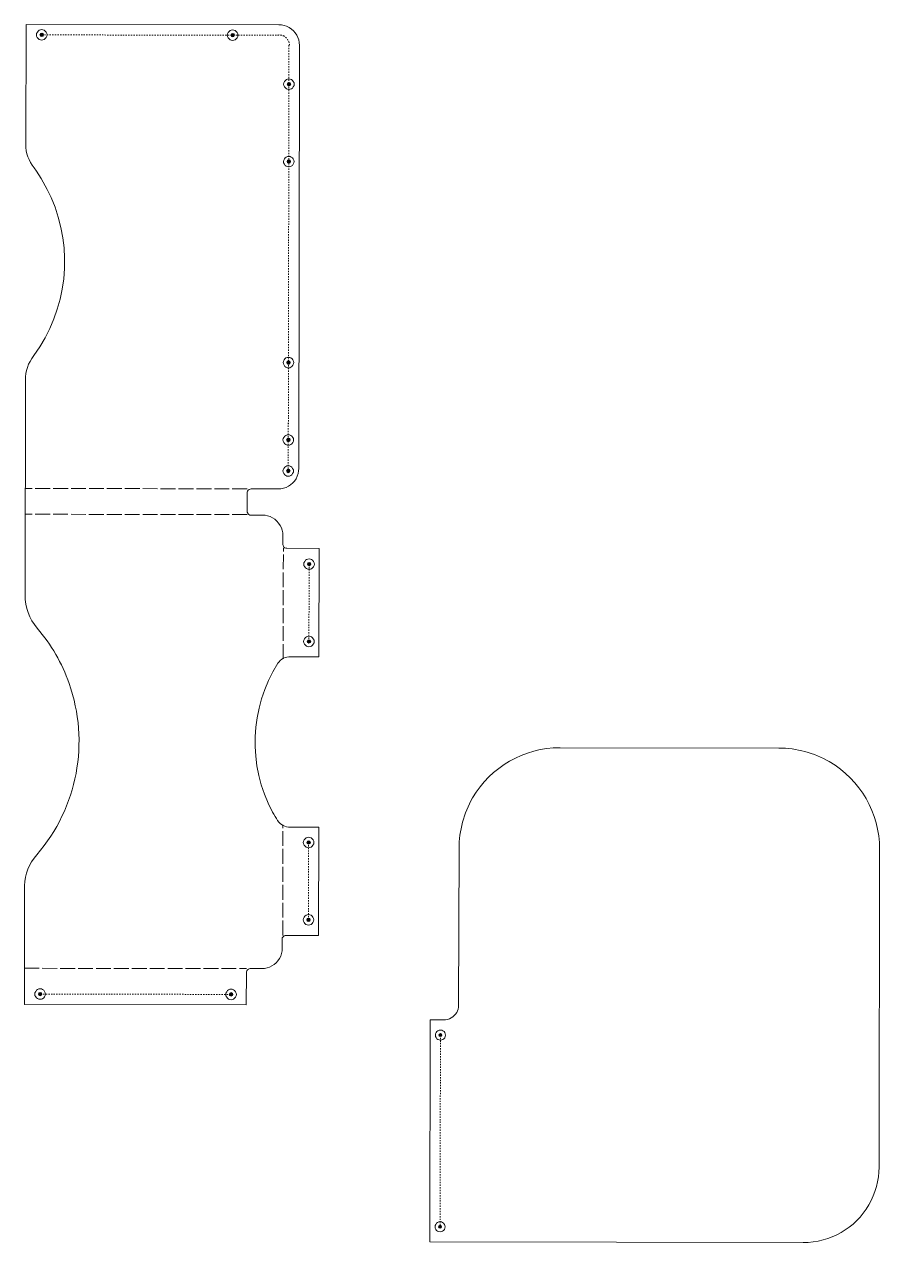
# Model space of a CAD drawing. Header units: millimetres. Extents: x 4 to 393, y -292 to -9.
# Drawn here: x 226.9 to 392.7, y -247.3 to -11.3 of the extents above; entities that cross this region are included whole.
import ezdxf

# ---------------------------------------------------------------- set-up
doc = ezdxf.new("R2010")
doc.units = ezdxf.units.MM
doc.header["$MEASUREMENT"] = 0
for name, pattern in [('AI-Linetype-0', [3.471333, 2.878666, -0.592667]), ('AI-Linetype-1', [3.471333, 2.878666, -0.592667]), ('AI-Linetype-10', [0.508, 0.254, -0.254]), ('AI-Linetype-11', [0.508, 0.254, -0.254]), ('AI-Linetype-12', [0.508, 0.254, -0.254]), ('AI-Linetype-18', [0.508, 0.254, -0.254]), ('AI-Linetype-2', [3.471333, 2.878666, -0.592667]), ('AI-Linetype-25', [0.508, 0.254, -0.254]), ('AI-Linetype-3', [0.508, 0.254, -0.254]), ('AI-Linetype-4', [3.471333, 2.878666, -0.592667]), ('AI-Linetype-5', [3.471333, 2.878666, -0.592667]), ('AI-Linetype-6', [0.508, 0.254, -0.254]), ('AI-Linetype-7', [0.508, 0.254, -0.254]), ('AI-Linetype-8', [0.508, 0.254, -0.254]), ('AI-Linetype-9', [0.508, 0.254, -0.254])]:
    doc.linetypes.add(name, pattern=pattern)
doc.layers.add('レイヤー 1', color=7, linetype='Continuous', lineweight=0)

msp = doc.modelspace()

# ---------------------------------------------------------------- hatches: boundary and pattern name
at = {"layer": 'レイヤー 1', "true_color": 0x000000, "transparency": 33554687}
h = msp.add_hatch(color=18, dxfattribs=at)
edge = h.paths.add_edge_path()
edge.add_spline(control_points=[(230.27, -13.63), (230.53, -13.63), (230.61, -13.47), (230.61, -13.3), (230.61, -13.04), (230.53, -12.96), (230.27, -12.96), (230.1, -12.96), (229.93, -13.04), (229.93, -13.29), (229.93, -13.46), (230.1, -13.63), (230.27, -13.63)], knot_values=[0, 0, 0, 0, 1, 1, 1, 2, 2, 2, 3, 3, 3, 4, 4, 4, 4], degree=3, periodic=0)
edge.add_line((230.27, -13.63), (230.27, -13.63))
h = msp.add_hatch(color=18, dxfattribs=at)
edge = h.paths.add_edge_path()
edge.add_spline(control_points=[(267.27, -13.7), (267.52, -13.7), (267.61, -13.53), (267.61, -13.36), (267.61, -13.1), (267.53, -13.02), (267.27, -13.02), (267.1, -13.02), (266.93, -13.1), (266.93, -13.36), (266.93, -13.53), (267.1, -13.7), (267.27, -13.7)], knot_values=[0, 0, 0, 0, 1, 1, 1, 2, 2, 2, 3, 3, 3, 4, 4, 4, 4], degree=3, periodic=0)
edge.add_line((267.27, -13.7), (267.27, -13.7))
h = msp.add_hatch(color=18, dxfattribs=at)
edge = h.paths.add_edge_path()
edge.add_spline(control_points=[(278.18, -23.2), (278.43, -23.2), (278.52, -23.03), (278.52, -22.86), (278.52, -22.6), (278.43, -22.52), (278.18, -22.52), (278.01, -22.52), (277.84, -22.6), (277.84, -22.86), (277.84, -23.03), (278.01, -23.2), (278.18, -23.2)], knot_values=[0, 0, 0, 0, 1, 1, 1, 2, 2, 2, 3, 3, 3, 4, 4, 4, 4], degree=3, periodic=0)
edge.add_line((278.18, -23.2), (278.18, -23.2))
h = msp.add_hatch(color=18, dxfattribs=at)
edge = h.paths.add_edge_path()
edge.add_spline(control_points=[(278.15, -38.18), (278.41, -38.18), (278.49, -38.01), (278.49, -37.84), (278.49, -37.59), (278.41, -37.51), (278.15, -37.51), (277.98, -37.5), (277.81, -37.59), (277.81, -37.84), (277.81, -38.01), (277.98, -38.18), (278.15, -38.18)], knot_values=[0, 0, 0, 0, 1, 1, 1, 2, 2, 2, 3, 3, 3, 4, 4, 4, 4], degree=3, periodic=0)
edge.add_line((278.15, -38.18), (278.15, -38.18))
h = msp.add_hatch(color=18, dxfattribs=at)
edge = h.paths.add_edge_path()
edge.add_spline(control_points=[(278.09, -77.13), (278.34, -77.13), (278.43, -76.96), (278.43, -76.79), (278.43, -76.54), (278.34, -76.45), (278.09, -76.45), (277.92, -76.45), (277.75, -76.54), (277.75, -76.79), (277.75, -76.96), (277.92, -77.13), (278.09, -77.13)], knot_values=[0, 0, 0, 0, 1, 1, 1, 2, 2, 2, 3, 3, 3, 4, 4, 4, 4], degree=3, periodic=0)
edge.add_line((278.09, -77.13), (278.09, -77.13))
h = msp.add_hatch(color=18, dxfattribs=at)
edge = h.paths.add_edge_path()
edge.add_spline(control_points=[(278.06, -92.11), (278.32, -92.12), (278.4, -91.95), (278.4, -91.78), (278.4, -91.52), (278.32, -91.44), (278.06, -91.44), (277.89, -91.44), (277.72, -91.52), (277.72, -91.78), (277.72, -91.94), (277.89, -92.11), (278.06, -92.11)], knot_values=[0, 0, 0, 0, 1, 1, 1, 2, 2, 2, 3, 3, 3, 4, 4, 4, 4], degree=3, periodic=0)
edge.add_line((278.06, -92.11), (278.06, -92.11))
h = msp.add_hatch(color=18, dxfattribs=at)
edge = h.paths.add_edge_path()
edge.add_spline(control_points=[(278.05, -98.13), (278.31, -98.13), (278.39, -97.96), (278.39, -97.79), (278.39, -97.53), (278.31, -97.45), (278.05, -97.45), (277.88, -97.45), (277.71, -97.53), (277.71, -97.79), (277.71, -97.96), (277.88, -98.13), (278.05, -98.13)], knot_values=[0, 0, 0, 0, 1, 1, 1, 2, 2, 2, 3, 3, 3, 4, 4, 4, 4], degree=3, periodic=0)
edge.add_line((278.05, -98.13), (278.05, -98.13))
h = msp.add_hatch(color=18, dxfattribs=at)
edge = h.paths.add_edge_path()
edge.add_spline(control_points=[(282.09, -116.17), (282.34, -116.17), (282.43, -116), (282.43, -115.83), (282.43, -115.57), (282.34, -115.49), (282.09, -115.49), (281.92, -115.49), (281.75, -115.57), (281.75, -115.83), (281.75, -116), (281.92, -116.17), (282.09, -116.17)], knot_values=[0, 0, 0, 0, 1, 1, 1, 2, 2, 2, 3, 3, 3, 4, 4, 4, 4], degree=3, periodic=0)
edge.add_line((282.09, -116.17), (282.09, -116.17))
h = msp.add_hatch(color=18, dxfattribs=at)
edge = h.paths.add_edge_path()
edge.add_spline(control_points=[(282.06, -131.15), (282.32, -131.15), (282.4, -130.98), (282.4, -130.81), (282.4, -130.56), (282.32, -130.48), (282.06, -130.48), (281.89, -130.48), (281.72, -130.56), (281.72, -130.81), (281.72, -130.98), (281.89, -131.15), (282.06, -131.15)], knot_values=[0, 0, 0, 0, 1, 1, 1, 2, 2, 2, 3, 3, 3, 4, 4, 4, 4], degree=3, periodic=0)
edge.add_line((282.06, -131.15), (282.06, -131.15))
h = msp.add_hatch(color=18, dxfattribs=at)
edge = h.paths.add_edge_path()
edge.add_spline(control_points=[(282, -170.1), (282.25, -170.1), (282.34, -169.93), (282.34, -169.76), (282.34, -169.51), (282.25, -169.42), (282, -169.42), (281.83, -169.42), (281.66, -169.51), (281.66, -169.76), (281.66, -169.93), (281.83, -170.1), (282, -170.1)], knot_values=[0, 0, 0, 0, 1, 1, 1, 2, 2, 2, 3, 3, 3, 4, 4, 4, 4], degree=3, periodic=0)
edge.add_line((282, -170.1), (282, -170.1))
h = msp.add_hatch(color=18, dxfattribs=at)
edge = h.paths.add_edge_path()
edge.add_spline(control_points=[(281.97, -185.09), (282.23, -185.09), (282.31, -184.92), (282.31, -184.75), (282.31, -184.49), (282.23, -184.41), (281.97, -184.41), (281.8, -184.41), (281.63, -184.49), (281.63, -184.75), (281.63, -184.92), (281.8, -185.09), (281.97, -185.09)], knot_values=[0, 0, 0, 0, 1, 1, 1, 2, 2, 2, 3, 3, 3, 4, 4, 4, 4], degree=3, periodic=0)
edge.add_line((281.97, -185.09), (281.97, -185.09))
h = msp.add_hatch(color=18, dxfattribs=at)
edge = h.paths.add_edge_path()
edge.add_spline(control_points=[(229.96, -199.48), (230.22, -199.48), (230.3, -199.31), (230.3, -199.14), (230.3, -198.89), (230.22, -198.8), (229.96, -198.8), (229.79, -198.8), (229.63, -198.88), (229.62, -199.14), (229.62, -199.31), (229.79, -199.48), (229.96, -199.48)], knot_values=[0, 0, 0, 0, 1, 1, 1, 2, 2, 2, 3, 3, 3, 4, 4, 4, 4], degree=3, periodic=0)
edge.add_line((229.96, -199.48), (229.96, -199.48))
h = msp.add_hatch(color=18, dxfattribs=at)
edge = h.paths.add_edge_path()
edge.add_spline(control_points=[(266.96, -199.54), (267.22, -199.54), (267.3, -199.37), (267.3, -199.2), (267.3, -198.95), (267.22, -198.86), (266.96, -198.86), (266.79, -198.86), (266.62, -198.95), (266.62, -199.2), (266.62, -199.37), (266.79, -199.54), (266.96, -199.54)], knot_values=[0, 0, 0, 0, 1, 1, 1, 2, 2, 2, 3, 3, 3, 4, 4, 4, 4], degree=3, periodic=0)
edge.add_line((266.96, -199.54), (266.96, -199.54))
h = msp.add_hatch(color=18, dxfattribs=at)
edge = h.paths.add_edge_path()
edge.add_spline(control_points=[(307.54, -207.38), (307.71, -207.38), (307.83, -207.23), (307.83, -207.09), (307.83, -206.92), (307.71, -206.8), (307.54, -206.8), (307.4, -206.8), (307.25, -206.92), (307.25, -207.09), (307.25, -207.23), (307.4, -207.38), (307.54, -207.38)], knot_values=[0, 0, 0, 0, 1, 1, 1, 2, 2, 2, 3, 3, 3, 4, 4, 4, 4], degree=3, periodic=0)
edge.add_line((307.54, -207.38), (307.54, -207.38))
h = msp.add_hatch(color=18, dxfattribs=at)
edge = h.paths.add_edge_path()
edge.add_spline(control_points=[(307.48, -244.51), (307.64, -244.51), (307.77, -244.37), (307.77, -244.22), (307.77, -244.06), (307.64, -243.93), (307.48, -243.93), (307.33, -243.93), (307.19, -244.06), (307.19, -244.22), (307.19, -244.37), (307.33, -244.51), (307.48, -244.51)], knot_values=[0, 0, 0, 0, 1, 1, 1, 2, 2, 2, 3, 3, 3, 4, 4, 4, 4], degree=3, periodic=0)
edge.add_line((307.48, -244.51), (307.48, -244.51))

# ---------------------------------------------------------------- linework, layer by layer
at = {"layer": 'レイヤー 1', "color": 8, "linetype": 'AI-Linetype-10', "lineweight": 9, "true_color": 0x808080}
msp.add_line((276.25, -13.37), (230.27, -13.3), dxfattribs=at)
at = {"layer": 'レイヤー 1', "color": 8, "linetype": 'AI-Linetype-11', "lineweight": 9, "true_color": 0x808080}
msp.add_line((278.19, -15.32), (278.05, -97.79), dxfattribs=at)
at = {"layer": 'レイヤー 1', "color": 8, "linetype": 'AI-Linetype-12', "lineweight": 9, "true_color": 0x808080}
msp.add_line((278.06, -91.78), (278.09, -76.79), dxfattribs=at)
at = {"layer": 'レイヤー 1', "color": 18, "lineweight": 9, "true_color": 0x000000}
msp.add_line((227.08, -98.04), (227.08, -98.04), dxfattribs=at)
at = {"layer": 'レイヤー 1', "color": 8, "linetype": 'AI-Linetype-1', "lineweight": 9, "true_color": 0x808080}
msp.add_line((270.09, -101.25), (227.08, -101.17), dxfattribs=at)
at = {"layer": 'レイヤー 1', "color": 8, "linetype": 'AI-Linetype-0', "lineweight": 9, "true_color": 0x808080}
msp.add_line((270.08, -106.24), (227.07, -106.17), dxfattribs=at)
at = {"layer": 'レイヤー 1', "color": 8, "linetype": 'AI-Linetype-5', "lineweight": 9, "true_color": 0x808080}
msp.add_line((277.06, -134.19), (277.1, -112.77), dxfattribs=at)
at = {"layer": 'レイヤー 1', "color": 8, "linetype": 'AI-Linetype-7', "lineweight": 9, "true_color": 0x808080}
msp.add_line((282.06, -130.81), (282.09, -115.83), dxfattribs=at)
at = {"layer": 'レイヤー 1', "color": 8, "linetype": 'AI-Linetype-4', "lineweight": 9, "true_color": 0x808080}
msp.add_line((276.97, -187.79), (277.01, -166.37), dxfattribs=at)
at = {"layer": 'レイヤー 1', "color": 8, "linetype": 'AI-Linetype-6', "lineweight": 9, "true_color": 0x808080}
msp.add_line((281.97, -184.75), (282, -169.76), dxfattribs=at)
at = {"layer": 'レイヤー 1', "color": 8, "linetype": 'AI-Linetype-2', "lineweight": 9, "true_color": 0x808080}
msp.add_line((226.92, -194.14), (269.93, -194.21), dxfattribs=at)
at = {"layer": 'レイヤー 1', "color": 8, "linetype": 'AI-Linetype-3', "lineweight": 9, "true_color": 0x808080}
msp.add_line((230.05, -199.14), (266.96, -199.2), dxfattribs=at)
at = {"layer": 'レイヤー 1', "color": 8, "linetype": 'AI-Linetype-25', "lineweight": 5, "true_color": 0x808080}
msp.add_line((307.54, -207.09), (307.48, -244.22), dxfattribs=at)
at = {"layer": 'レイヤー 1', "color": 8, "linetype": 'AI-Linetype-18', "lineweight": 9, "true_color": 0x808080}
msp.add_lwpolyline([(313.13, -204.71)], dxfattribs=at)
at = {"layer": 'レイヤー 1', "color": 18, "lineweight": 9, "true_color": 0x000000}
msp.add_lwpolyline([(315.17, -204.71)], dxfattribs=at)
at = {"layer": 'レイヤー 1', "color": 18, "lineweight": 5, "true_color": 0x000000}
msp.add_circle((307.54, -207.09), 0.29, dxfattribs=at)
at = {"layer": 'レイヤー 1', "color": 18, "lineweight": 9, "true_color": 0x000000}
msp.add_ellipse((230.27, -13.3), major_axis=(0.001, 0.339), ratio=0.999991, dxfattribs=at)
for points, knots in [([(227.19, -34.54), (227.19, -34.54), (227.23, -11.26), (227.23, -11.26), (227.23, -11.26), (276.25, -11.34), (276.25, -11.34), (276.93, -11.34), (277.6, -11.51), (278.2, -11.85)], [0, 0, 0, 0, 1, 1, 1, 2, 2, 2, 3, 3, 3, 3]), ([(267.27, -13.7), (267.52, -13.7), (267.61, -13.53), (267.61, -13.36), (267.61, -13.1), (267.53, -13.02), (267.27, -13.02), (267.1, -13.02), (266.93, -13.1), (266.93, -13.36), (266.93, -13.53), (267.1, -13.7), (267.27, -13.7)], [0, 0, 0, 0, 1, 1, 1, 2, 2, 2, 3, 3, 3, 4, 4, 4, 4]), ([(278.2, -11.85), (279.46, -12.62), (280.22, -13.89), (280.22, -15.33), (280.22, -15.33), (280.09, -97.28), (280.09, -97.28), (280.08, -97.96), (279.91, -98.64), (279.57, -99.31)], [0, 0, 0, 0, 1, 1, 1, 2, 2, 2, 3, 3, 3, 3]), ([(278.18, -23.2), (278.43, -23.2), (278.52, -23.03), (278.52, -22.86), (278.52, -22.6), (278.43, -22.52), (278.18, -22.52), (278.01, -22.52), (277.84, -22.6), (277.84, -22.86), (277.84, -23.03), (278.01, -23.2), (278.18, -23.2)], [0, 0, 0, 0, 1, 1, 1, 2, 2, 2, 3, 3, 3, 4, 4, 4, 4]), ([(278.15, -38.18), (278.41, -38.18), (278.49, -38.01), (278.49, -37.84), (278.49, -37.59), (278.41, -37.51), (278.15, -37.51), (277.98, -37.5), (277.81, -37.59), (277.81, -37.84), (277.81, -38.01), (277.98, -38.18), (278.15, -38.18)], [0, 0, 0, 0, 1, 1, 1, 2, 2, 2, 3, 3, 3, 4, 4, 4, 4]), ([(228.73, -75.44), (227.65, -76.88), (227.11, -78.48), (227.11, -80.18), (227.11, -80.18), (227.04, -121.83), (227.04, -121.83), (227.04, -124.17), (227.88, -126.43), (229.4, -128.27)], [0, 0, 0, 0, 1, 1, 1, 2, 2, 2, 3, 3, 3, 3]), ([(278.09, -77.13), (278.34, -77.13), (278.43, -76.96), (278.43, -76.79), (278.43, -76.54), (278.34, -76.45), (278.09, -76.45), (277.92, -76.45), (277.75, -76.54), (277.75, -76.79), (277.75, -76.96), (277.92, -77.13), (278.09, -77.13)], [0, 0, 0, 0, 1, 1, 1, 2, 2, 2, 3, 3, 3, 4, 4, 4, 4]), ([(278.06, -92.11), (278.32, -92.12), (278.4, -91.95), (278.4, -91.78), (278.4, -91.52), (278.32, -91.44), (278.06, -91.44), (277.89, -91.44), (277.72, -91.52), (277.72, -91.78), (277.72, -91.94), (277.89, -92.11), (278.06, -92.11)], [0, 0, 0, 0, 1, 1, 1, 2, 2, 2, 3, 3, 3, 4, 4, 4, 4]), ([(278.05, -98.13), (278.31, -98.13), (278.39, -97.96), (278.39, -97.79), (278.39, -97.53), (278.31, -97.45), (278.05, -97.45), (277.88, -97.45), (277.71, -97.53), (277.71, -97.79), (277.71, -97.96), (277.88, -98.13), (278.05, -98.13)], [0, 0, 0, 0, 1, 1, 1, 2, 2, 2, 3, 3, 3, 4, 4, 4, 4]), ([(270.17, -101.67), (270.34, -101.42), (270.6, -101.25), (270.85, -101.25), (270.85, -101.25), (276.1, -101.26), (276.1, -101.26), (277.54, -101.26), (278.81, -100.5), (279.57, -99.31)], [0, 0, 0, 0, 1, 1, 1, 2, 2, 2, 3, 3, 3, 3]), ([(270.17, -101.67), (270.09, -101.75), (270.09, -101.84), (270.09, -102.01), (270.09, -102.01), (270.08, -105.56), (270.08, -105.56), (270.08, -105.82), (270.25, -106.07), (270.42, -106.24)], [0, 0, 0, 0, 1, 1, 1, 2, 2, 2, 3, 3, 3, 3]), ([(270.42, -106.24), (270.59, -106.33), (270.67, -106.33), (270.84, -106.33), (270.84, -106.33), (273.04, -106.33), (273.04, -106.33), (273.72, -106.33), (274.4, -106.5), (274.99, -106.84)], [0, 0, 0, 0, 1, 1, 1, 2, 2, 2, 3, 3, 3, 3]), ([(274.99, -106.84), (276.26, -107.61), (277.02, -108.88), (277.02, -110.32), (277.02, -110.32), (277.01, -112.01), (277.01, -112.01), (277.01, -112.26), (277.18, -112.52), (277.35, -112.69)], [0, 0, 0, 0, 1, 1, 1, 2, 2, 2, 3, 3, 3, 3]), ([(276.04, -135.04), (276.57, -134.19), (277.54, -133.77), (278.5, -133.77), (278.5, -133.77), (284, -133.78), (284, -133.78), (284, -133.78), (284.04, -112.78), (284.04, -112.78), (284.04, -112.78), (277.77, -112.77), (277.77, -112.77), (277.6, -112.77), (277.52, -112.77), (277.35, -112.69)], [0, 0, 0, 0, 1, 1, 1, 2, 2, 2, 3, 3, 3, 4, 4, 4, 5, 5, 5, 5]), ([(282.09, -116.17), (282.34, -116.17), (282.43, -116), (282.43, -115.83), (282.43, -115.57), (282.34, -115.49), (282.09, -115.49), (281.92, -115.49), (281.75, -115.57), (281.75, -115.83), (281.75, -116), (281.92, -116.17), (282.09, -116.17)], [0, 0, 0, 0, 1, 1, 1, 2, 2, 2, 3, 3, 3, 4, 4, 4, 4]), ([(282.06, -131.15), (282.32, -131.15), (282.4, -130.98), (282.4, -130.81), (282.4, -130.56), (282.32, -130.48), (282.06, -130.48), (281.89, -130.48), (281.72, -130.56), (281.72, -130.81), (281.72, -130.98), (281.89, -131.15), (282.06, -131.15)], [0, 0, 0, 0, 1, 1, 1, 2, 2, 2, 3, 3, 3, 4, 4, 4, 4]), ([(276.97, -188.12), (277.14, -187.92), (277.4, -187.79), (277.65, -187.79), (277.65, -187.79), (283.91, -187.8), (283.91, -187.8), (283.91, -187.8), (283.95, -166.8), (283.95, -166.8), (283.95, -166.8), (278.45, -166.79), (278.45, -166.79), (277.48, -166.79), (276.52, -166.37), (275.99, -165.52)], [0, 0, 0, 0, 1, 1, 1, 2, 2, 2, 3, 3, 3, 4, 4, 4, 5, 5, 5, 5]), ([(282, -170.1), (282.25, -170.1), (282.34, -169.93), (282.34, -169.76), (282.34, -169.51), (282.25, -169.42), (282, -169.42), (281.83, -169.42), (281.66, -169.51), (281.66, -169.76), (281.66, -169.93), (281.83, -170.1), (282, -170.1)], [0, 0, 0, 0, 1, 1, 1, 2, 2, 2, 3, 3, 3, 4, 4, 4, 4]), ([(229.33, -172.13), (227.8, -173.84), (226.95, -175.95), (226.95, -178.13), (226.95, -178.13), (226.91, -201.17), (226.91, -201.17), (226.91, -201.17), (269.92, -201.24), (269.92, -201.24), (269.92, -201.24), (269.93, -194.97), (269.93, -194.97), (269.93, -194.8), (269.93, -194.72), (270.02, -194.63)], [0, 0, 0, 0, 1, 1, 1, 2, 2, 2, 3, 3, 3, 4, 4, 4, 5, 5, 5, 5]), ([(281.97, -185.09), (282.23, -185.09), (282.31, -184.92), (282.31, -184.75), (282.31, -184.49), (282.23, -184.41), (281.97, -184.41), (281.8, -184.41), (281.63, -184.49), (281.63, -184.75), (281.63, -184.92), (281.8, -185.09), (281.97, -185.09)], [0, 0, 0, 0, 1, 1, 1, 2, 2, 2, 3, 3, 3, 4, 4, 4, 4]), ([(276.97, -188.13), (276.89, -188.21), (276.89, -188.29), (276.89, -188.46), (276.89, -188.46), (276.88, -190.24), (276.88, -190.24), (276.88, -190.92), (276.71, -191.6), (276.37, -192.27)], [0, 0, 0, 0, 1, 1, 1, 2, 2, 2, 3, 3, 3, 3]), ([(270.02, -194.63), (270.19, -194.38), (270.44, -194.21), (270.7, -194.21), (270.7, -194.21), (272.9, -194.21), (272.9, -194.21), (274.34, -194.22), (275.61, -193.46), (276.37, -192.27)], [0, 0, 0, 0, 1, 1, 1, 2, 2, 2, 3, 3, 3, 3]), ([(229.96, -199.48), (230.22, -199.48), (230.3, -199.31), (230.3, -199.14), (230.3, -198.89), (230.22, -198.8), (229.96, -198.8), (229.79, -198.8), (229.63, -198.88), (229.62, -199.14), (229.62, -199.31), (229.79, -199.48), (229.96, -199.48)], [0, 0, 0, 0, 1, 1, 1, 2, 2, 2, 3, 3, 3, 4, 4, 4, 4]), ([(266.96, -199.54), (267.22, -199.54), (267.3, -199.37), (267.3, -199.2), (267.3, -198.95), (267.22, -198.86), (266.96, -198.86), (266.79, -198.86), (266.62, -198.95), (266.62, -199.2), (266.62, -199.37), (266.79, -199.54), (266.96, -199.54)], [0, 0, 0, 0, 1, 1, 1, 2, 2, 2, 3, 3, 3, 4, 4, 4, 4])]:
    msp.add_open_spline(points, degree=3, knots=knots, dxfattribs=at)
for points in [[(229.43, -12.79), (229.17, -13.12), (229.17, -13.46), (229.42, -13.8)], [(229.42, -13.8), (229.59, -14.14), (229.93, -14.31), (230.27, -14.31)], [(230.27, -12.28), (229.93, -12.28), (229.6, -12.45), (229.43, -12.79)], [(231.12, -12.79), (230.95, -12.45), (230.61, -12.28), (230.27, -12.28)], [(230.27, -14.31), (230.61, -14.31), (230.95, -14.14), (231.12, -13.8)], [(231.12, -13.8), (231.37, -13.47), (231.37, -13.13), (231.12, -12.79)], [(266.43, -12.85), (266.17, -13.19), (266.17, -13.52), (266.42, -13.86)], [(266.42, -13.86), (266.59, -14.2), (266.93, -14.37), (267.27, -14.37)], [(267.27, -12.34), (266.93, -12.34), (266.6, -12.51), (266.43, -12.85)], [(268.12, -12.85), (267.95, -12.51), (267.61, -12.34), (267.27, -12.34)], [(267.27, -14.37), (267.61, -14.37), (267.95, -14.2), (268.12, -13.87)], [(268.12, -13.87), (268.37, -13.53), (268.37, -13.19), (268.12, -12.85)], [(277.33, -22.35), (277.08, -22.69), (277.08, -23.03), (277.33, -23.36)], [(278.18, -21.84), (277.84, -21.84), (277.5, -22.01), (277.33, -22.35)], [(277.33, -23.36), (277.5, -23.7), (277.84, -23.87), (278.18, -23.87)], [(279.02, -22.35), (278.86, -22.01), (278.52, -21.84), (278.18, -21.84)], [(278.18, -23.87), (278.51, -23.87), (278.85, -23.71), (279.02, -23.37)], [(279.02, -23.37), (279.28, -23.03), (279.28, -22.69), (279.02, -22.35)], [(227.19, -34.54), (227.19, -36.17), (227.72, -37.72), (228.79, -39.03)], [(277.31, -37.33), (277.05, -37.67), (277.05, -38.01), (277.3, -38.35)], [(278.15, -36.83), (277.82, -36.83), (277.48, -37), (277.31, -37.33)], [(279, -37.34), (278.83, -37), (278.49, -36.83), (278.15, -36.83)], [(279, -38.35), (279.25, -38.01), (279.25, -37.68), (279, -37.34)], [(232.08, -44.79), (231.15, -42.76), (230.06, -40.81), (228.79, -39.03)], [(277.3, -38.35), (277.47, -38.69), (277.81, -38.86), (278.15, -38.86)], [(278.15, -38.86), (278.49, -38.86), (278.83, -38.69), (279, -38.35)], [(228.73, -75.44), (235.26, -66.56), (236.55, -54.88), (232.08, -44.79)], [(277.24, -76.28), (276.99, -76.62), (276.99, -76.96), (277.24, -77.3)], [(278.09, -75.77), (277.75, -75.77), (277.41, -75.94), (277.24, -76.28)], [(277.24, -77.3), (277.41, -77.64), (277.75, -77.81), (278.09, -77.81)], [(278.94, -76.28), (278.77, -75.94), (278.43, -75.77), (278.09, -75.77)], [(278.09, -77.81), (278.42, -77.81), (278.76, -77.64), (278.93, -77.3)], [(278.93, -77.3), (279.19, -76.96), (279.19, -76.62), (278.94, -76.28)], [(277.22, -91.27), (276.96, -91.61), (276.96, -91.94), (277.22, -92.28)], [(278.06, -90.76), (277.73, -90.76), (277.39, -90.93), (277.22, -91.27)], [(278.91, -91.27), (278.74, -90.93), (278.4, -90.76), (278.06, -90.76)], [(278.91, -92.29), (279.16, -91.95), (279.16, -91.61), (278.91, -91.27)], [(277.22, -92.28), (277.38, -92.62), (277.72, -92.79), (278.06, -92.79)], [(278.06, -92.79), (278.4, -92.79), (278.74, -92.62), (278.91, -92.29)], [(278.05, -96.77), (277.72, -96.77), (277.38, -96.94), (277.21, -97.28)], [(278.9, -97.28), (278.73, -96.94), (278.39, -96.77), (278.05, -96.77)], [(277.21, -97.28), (276.95, -97.62), (276.95, -97.96), (277.21, -98.29)], [(277.21, -98.29), (277.37, -98.63), (277.71, -98.8), (278.05, -98.8)], [(278.05, -98.8), (278.39, -98.8), (278.73, -98.64), (278.9, -98.3)], [(278.9, -98.3), (279.15, -97.96), (279.15, -97.62), (278.9, -97.28)], [(281.24, -115.32), (280.99, -115.66), (280.99, -116), (281.24, -116.33)], [(282.09, -114.81), (281.75, -114.81), (281.41, -114.98), (281.24, -115.32)], [(282.93, -115.32), (282.77, -114.98), (282.43, -114.81), (282.09, -114.81)], [(282.93, -116.34), (283.19, -116), (283.19, -115.66), (282.93, -115.32)], [(281.24, -116.33), (281.41, -116.67), (281.75, -116.84), (282.09, -116.84)], [(282.09, -116.84), (282.42, -116.84), (282.76, -116.68), (282.93, -116.34)], [(235.57, -138.95), (234.22, -135.05), (232.11, -131.41), (229.4, -128.27)], [(282.06, -129.8), (281.73, -129.8), (281.39, -129.97), (281.22, -130.3)], [(282.91, -130.31), (282.74, -129.97), (282.4, -129.8), (282.06, -129.8)], [(281.22, -130.3), (280.96, -130.64), (280.96, -130.98), (281.21, -131.32)], [(281.21, -131.32), (281.38, -131.66), (281.72, -131.83), (282.06, -131.83)], [(282.06, -131.83), (282.4, -131.83), (282.74, -131.66), (282.91, -131.32)], [(282.91, -131.32), (283.16, -130.99), (283.16, -130.65), (282.91, -130.31)], [(276.04, -135.04), (270.53, -143.75), (270.17, -154.76), (274.98, -163.91)], [(229.33, -172.13), (237.22, -163), (239.61, -150.3), (235.57, -138.95)], [(274.98, -163.91), (275.32, -164.42), (275.66, -165.01), (275.99, -165.52)], [(281.15, -169.25), (280.9, -169.59), (280.9, -169.93), (281.15, -170.27)], [(282, -168.74), (281.66, -168.74), (281.32, -168.91), (281.15, -169.25)], [(282.85, -169.25), (282.68, -168.92), (282.34, -168.75), (282, -168.74)], [(282.84, -170.27), (283.1, -169.93), (283.1, -169.59), (282.85, -169.25)], [(281.15, -170.27), (281.32, -170.61), (281.66, -170.78), (282, -170.78)], [(282, -170.78), (282.33, -170.78), (282.67, -170.61), (282.84, -170.27)], [(281.97, -183.73), (281.64, -183.73), (281.3, -183.9), (281.13, -184.24)], [(282.82, -184.24), (282.65, -183.9), (282.31, -183.73), (281.97, -183.73)], [(281.13, -184.24), (280.87, -184.58), (280.87, -184.91), (281.13, -185.25)], [(281.13, -185.25), (281.29, -185.59), (281.63, -185.76), (281.97, -185.76)], [(281.97, -185.76), (282.31, -185.76), (282.65, -185.59), (282.82, -185.26)], [(282.82, -185.26), (283.07, -184.92), (283.07, -184.58), (282.82, -184.24)], [(229.97, -198.12), (229.63, -198.12), (229.29, -198.29), (229.12, -198.63)], [(230.81, -198.63), (230.64, -198.29), (230.3, -198.12), (229.97, -198.12)], [(266.96, -198.18), (266.63, -198.18), (266.29, -198.35), (266.12, -198.69)], [(267.81, -198.69), (267.64, -198.35), (267.3, -198.18), (266.96, -198.18)], [(229.12, -198.63), (228.86, -198.97), (228.86, -199.31), (229.12, -199.65)], [(229.12, -199.65), (229.28, -199.98), (229.62, -200.15), (229.96, -200.15)], [(229.96, -200.15), (230.3, -200.16), (230.64, -199.99), (230.81, -199.65)], [(230.81, -199.65), (231.06, -199.31), (231.06, -198.97), (230.81, -198.63)], [(266.12, -198.69), (265.86, -199.03), (265.86, -199.37), (266.12, -199.71)], [(266.12, -199.71), (266.28, -200.05), (266.62, -200.22), (266.96, -200.22)], [(266.96, -200.22), (267.3, -200.22), (267.64, -200.05), (267.81, -199.71)], [(267.81, -199.71), (268.06, -199.37), (268.06, -199.03), (267.81, -198.69)]]:
    msp.add_open_spline(points, degree=3, dxfattribs=at)
at = {"layer": 'レイヤー 1'}
for points in [[(230.27, -13.63), (230.53, -13.63), (230.61, -13.47), (230.61, -13.3), (230.61, -13.04), (230.53, -12.96), (230.27, -12.96), (230.1, -12.96), (229.93, -13.04), (229.93, -13.29), (229.93, -13.46), (230.1, -13.63), (230.27, -13.63)], [(267.27, -13.7), (267.52, -13.7), (267.61, -13.53), (267.61, -13.36), (267.61, -13.1), (267.53, -13.02), (267.27, -13.02), (267.1, -13.02), (266.93, -13.1), (266.93, -13.36), (266.93, -13.53), (267.1, -13.7), (267.27, -13.7)], [(278.18, -23.2), (278.43, -23.2), (278.52, -23.03), (278.52, -22.86), (278.52, -22.6), (278.43, -22.52), (278.18, -22.52), (278.01, -22.52), (277.84, -22.6), (277.84, -22.86), (277.84, -23.03), (278.01, -23.2), (278.18, -23.2)], [(278.15, -38.18), (278.41, -38.18), (278.49, -38.01), (278.49, -37.84), (278.49, -37.59), (278.41, -37.51), (278.15, -37.51), (277.98, -37.5), (277.81, -37.59), (277.81, -37.84), (277.81, -38.01), (277.98, -38.18), (278.15, -38.18)], [(278.09, -77.13), (278.34, -77.13), (278.43, -76.96), (278.43, -76.79), (278.43, -76.54), (278.34, -76.45), (278.09, -76.45), (277.92, -76.45), (277.75, -76.54), (277.75, -76.79), (277.75, -76.96), (277.92, -77.13), (278.09, -77.13)], [(278.06, -92.11), (278.32, -92.12), (278.4, -91.95), (278.4, -91.78), (278.4, -91.52), (278.32, -91.44), (278.06, -91.44), (277.89, -91.44), (277.72, -91.52), (277.72, -91.78), (277.72, -91.94), (277.89, -92.11), (278.06, -92.11)], [(278.05, -98.13), (278.31, -98.13), (278.39, -97.96), (278.39, -97.79), (278.39, -97.53), (278.31, -97.45), (278.05, -97.45), (277.88, -97.45), (277.71, -97.53), (277.71, -97.79), (277.71, -97.96), (277.88, -98.13), (278.05, -98.13)], [(282.09, -116.17), (282.34, -116.17), (282.43, -116), (282.43, -115.83), (282.43, -115.57), (282.34, -115.49), (282.09, -115.49), (281.92, -115.49), (281.75, -115.57), (281.75, -115.83), (281.75, -116), (281.92, -116.17), (282.09, -116.17)], [(282.06, -131.15), (282.32, -131.15), (282.4, -130.98), (282.4, -130.81), (282.4, -130.56), (282.32, -130.48), (282.06, -130.48), (281.89, -130.48), (281.72, -130.56), (281.72, -130.81), (281.72, -130.98), (281.89, -131.15), (282.06, -131.15)], [(282, -170.1), (282.25, -170.1), (282.34, -169.93), (282.34, -169.76), (282.34, -169.51), (282.25, -169.42), (282, -169.42), (281.83, -169.42), (281.66, -169.51), (281.66, -169.76), (281.66, -169.93), (281.83, -170.1), (282, -170.1)], [(281.97, -185.09), (282.23, -185.09), (282.31, -184.92), (282.31, -184.75), (282.31, -184.49), (282.23, -184.41), (281.97, -184.41), (281.8, -184.41), (281.63, -184.49), (281.63, -184.75), (281.63, -184.92), (281.8, -185.09), (281.97, -185.09)], [(229.96, -199.48), (230.22, -199.48), (230.3, -199.31), (230.3, -199.14), (230.3, -198.89), (230.22, -198.8), (229.96, -198.8), (229.79, -198.8), (229.63, -198.88), (229.62, -199.14), (229.62, -199.31), (229.79, -199.48), (229.96, -199.48)], [(266.96, -199.54), (267.22, -199.54), (267.3, -199.37), (267.3, -199.2), (267.3, -198.95), (267.22, -198.86), (266.96, -198.86), (266.79, -198.86), (266.62, -198.95), (266.62, -199.2), (266.62, -199.37), (266.79, -199.54), (266.96, -199.54)], [(307.54, -207.38), (307.71, -207.38), (307.83, -207.23), (307.83, -207.09), (307.83, -206.92), (307.71, -206.8), (307.54, -206.8), (307.4, -206.8), (307.25, -206.92), (307.25, -207.09), (307.25, -207.23), (307.4, -207.38), (307.54, -207.38)], [(307.48, -244.51), (307.64, -244.51), (307.77, -244.37), (307.77, -244.22), (307.77, -244.06), (307.64, -243.93), (307.48, -243.93), (307.33, -243.93), (307.19, -244.06), (307.19, -244.22), (307.19, -244.37), (307.33, -244.51), (307.48, -244.51)]]:
    msp.add_open_spline(points, degree=3, knots=[0, 0, 0, 0, 1, 1, 1, 2, 2, 2, 3, 3, 3, 4, 4, 4, 4], dxfattribs=at)
at = {"layer": 'レイヤー 1', "color": 8, "linetype": 'AI-Linetype-9', "lineweight": 9, "true_color": 0x808080}
msp.add_open_spline([(277.26, -13.54), (276.92, -13.37), (276.58, -13.29), (276.25, -13.29)], degree=3, dxfattribs=at)
at = {"layer": 'レイヤー 1', "color": 8, "linetype": 'AI-Linetype-8', "lineweight": 9, "true_color": 0x808080}
msp.add_open_spline([(278.27, -15.32), (278.28, -14.56), (277.85, -13.97), (277.26, -13.54)], degree=3, dxfattribs=at)
at = {"layer": 'レイヤー 1', "color": 18, "lineweight": 5, "true_color": 0x000000}
for points, knots in [([(313.77, -161.14), (317.28, -155.1), (323.74, -151.39), (330.72, -151.4), (330.72, -151.4), (373.13, -151.47), (373.13, -151.47), (376.57, -151.48), (379.92, -152.4), (382.9, -154.1)], [0, 0, 0, 0, 1, 1, 1, 2, 2, 2, 3, 3, 3, 3]), ([(382.9, -154.1), (388.94, -157.61), (392.65, -164.07), (392.64, -171.05), (392.64, -171.05), (392.53, -232.65), (392.53, -232.65), (392.53, -235.22), (391.84, -237.74), (390.56, -239.98)], [0, 0, 0, 0, 1, 1, 1, 2, 2, 2, 3, 3, 3, 3]), ([(313.77, -161.14), (312.07, -164.12), (311.15, -167.47), (311.14, -170.91), (311.14, -170.91), (311.07, -201.34), (311.07, -201.34), (311.07, -201.81), (310.93, -202.27), (310.7, -202.68)], [0, 0, 0, 0, 1, 1, 1, 2, 2, 2, 3, 3, 3, 3]), ([(310.7, -202.68), (310.18, -203.59), (309.2, -204.15), (308.15, -204.15), (308.15, -204.15), (305.58, -204.14), (305.58, -204.14), (305.58, -204.14), (305.51, -247.16), (305.51, -247.16), (305.51, -247.16), (377.85, -247.28), (377.85, -247.28), (383.09, -247.29), (387.94, -244.51), (390.56, -239.98)], [0, 0, 0, 0, 1, 1, 1, 2, 2, 2, 3, 3, 3, 4, 4, 4, 5, 5, 5, 5]), ([(307.48, -244.51), (307.64, -244.51), (307.77, -244.37), (307.77, -244.22), (307.77, -244.06), (307.64, -243.93), (307.48, -243.93), (307.33, -243.93), (307.19, -244.06), (307.19, -244.22), (307.19, -244.37), (307.33, -244.51), (307.48, -244.51)], [0, 0, 0, 0, 1, 1, 1, 2, 2, 2, 3, 3, 3, 4, 4, 4, 4])]:
    msp.add_open_spline(points, degree=3, knots=knots, dxfattribs=at)
for points in [[(306.69, -206.61), (306.53, -206.9), (306.53, -207.27), (306.69, -207.58)], [(307.54, -206.11), (307.19, -206.11), (306.88, -206.3), (306.69, -206.61)], [(306.69, -207.58), (306.88, -207.87), (307.19, -208.06), (307.54, -208.06)], [(308.39, -206.61), (308.21, -206.3), (307.9, -206.11), (307.54, -206.11)], [(307.54, -208.06), (307.89, -208.06), (308.2, -207.87), (308.39, -207.59)], [(308.39, -207.59), (308.56, -207.28), (308.56, -206.9), (308.39, -206.61)], [(306.63, -243.75), (306.46, -244.04), (306.46, -244.41), (306.63, -244.72)], [(307.48, -243.25), (307.13, -243.25), (306.82, -243.44), (306.63, -243.75)], [(306.63, -244.72), (306.81, -245.01), (307.12, -245.2), (307.48, -245.2)], [(308.33, -243.75), (308.14, -243.44), (307.83, -243.25), (307.48, -243.25)], [(307.48, -245.2), (307.83, -245.2), (308.14, -245.01), (308.33, -244.72)], [(308.33, -244.72), (308.49, -244.41), (308.49, -244.04), (308.33, -243.75)]]:
    msp.add_open_spline(points, degree=3, dxfattribs=at)

doc.saveas('drawing.dxf')
